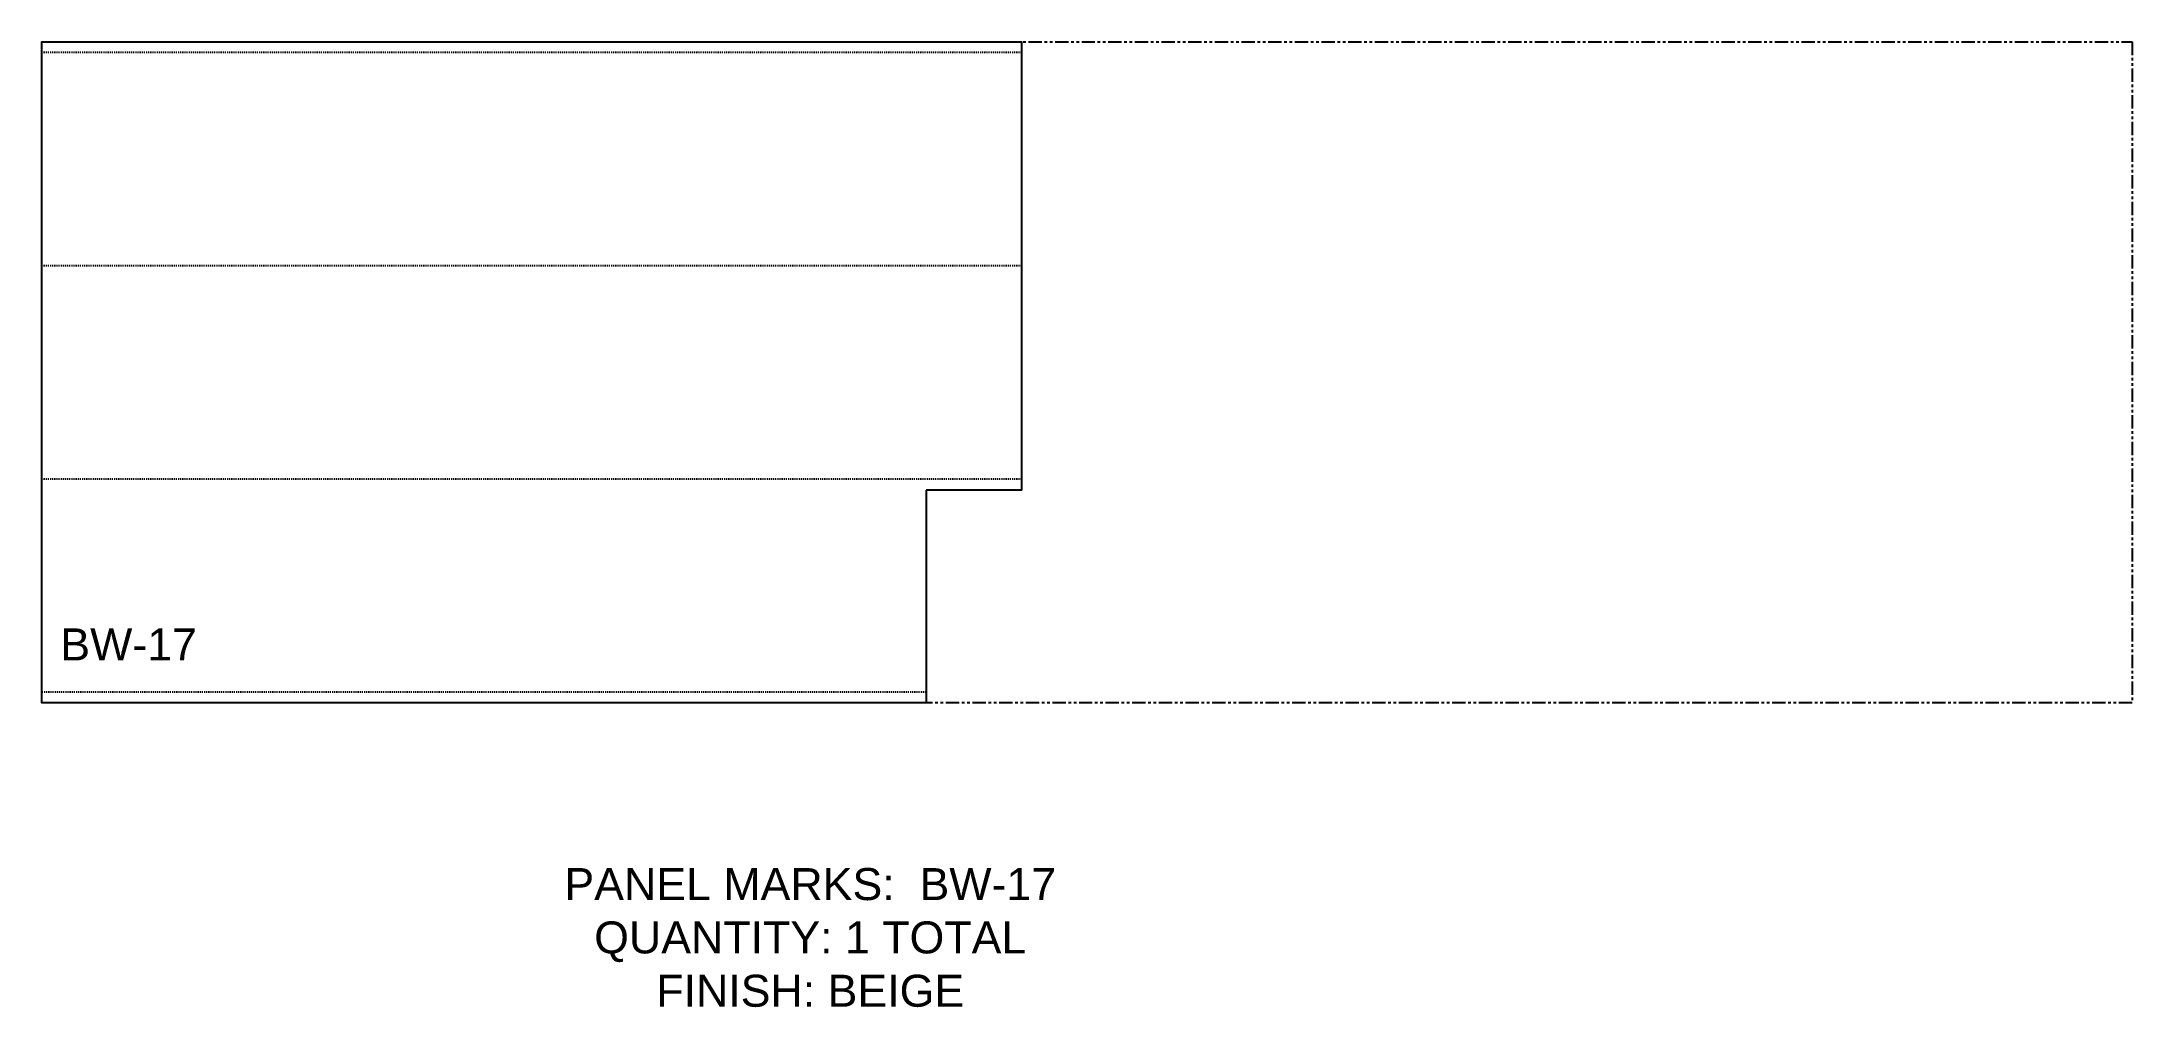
# Model space of a CAD drawing. Header units: inches. Extents: x 0 to 196, y -29 to 62.
import ezdxf

# ---------------------------------------------------------------- set-up
doc = ezdxf.new("R2010")
doc.units = ezdxf.units.IN
doc.header["$MEASUREMENT"] = 0
doc.linetypes.add('HIDDEN', pattern=[0.375, 0.25, -0.125])
doc.linetypes.add('PHANTOM', pattern=[2.5, 1.25, -0.25, 0.25, -0.25, 0.25, -0.25])
for name, color, linetype in [('DETAILS', 7, 'Continuous'), ('ROUT', 1, 'HIDDEN'), ('SHEET', 5, 'PHANTOM'), ('TEXT', 2, 'PHANTOM')]:
    doc.layers.add(name, color=color, linetype=linetype)
doc.styles.get("Standard").update_dxf_attribs({"font": 'arial.ttf'})

msp = doc.modelspace()

# ---------------------------------------------------------------- linework, layer by layer
at = {"layer": 'DETAILS', "ltscale": 0.25}
msp.add_lwpolyline([(82.91, 19.96), (82.91, 0), (0, 0), (0, 62), (91.87, 62), (91.87, 19.96)], close=True, dxfattribs=at)
at = {"layer": 'ROUT', "ltscale": 0.25}
for p, q in [((91.87, 61), (0, 61)), ((91.87, 41), (0, 41)), ((91.87, 21), (0, 21)), ((82.91, 1), (0, 1))]:
    msp.add_line(p, q, dxfattribs=at)
at = {"layer": 'SHEET'}
msp.add_lwpolyline([(0, 62), (196, 62), (196, 0), (0, 0)], close=True, dxfattribs=at)

# ---------------------------------------------------------------- texts
at = {"layer": 'TEXT', "char_height": 3, "attachment_point": 5}
for s, insert in [('BW-17', (8.14, 5.49)), ('PANEL MARKS:  BW-17\\PQUANTITY: 1 TOTAL\\PFINISH: BEIGE', (72.05, -22.01))]:
    msp.add_mtext_dynamic_manual_height_columns(s, width=199.7409, gutter_width=1, heights=[0], dxfattribs=dict(at, insert=insert))

doc.saveas('drawing.dxf')
